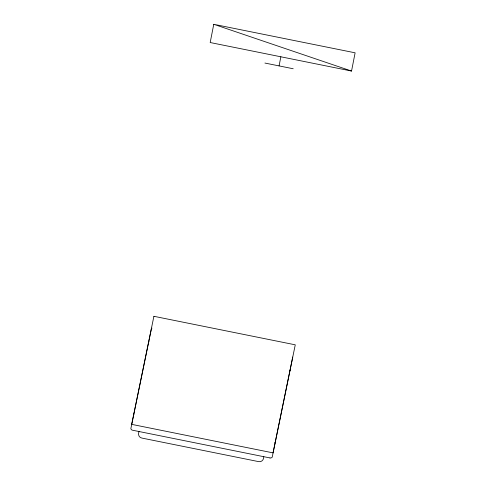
<?xml version="1.0" encoding="UTF-8"?>
<svg xmlns="http://www.w3.org/2000/svg" width="486" height="486" viewBox="0 0 486 486"><rect width="100%" height="100%" fill="white"/><g stroke="black" fill="none" stroke-linecap="round" stroke-linejoin="round"><path stroke-width="0.73" d="M275.119 442.983L274.869 442.606M290.014 370.569L290.087 370.144M133.753 414.461L133.844 414.048M148.74 341.628L148.667 341.998L148.935 341.822M213.761 24.3L210.183 42.531L351.542 71.047L355.12 52.816L213.761 24.3L351.542 71.047M139.178 431.343C137.641 433.955 138.789 437.704 141.973 438.086L258.497 461.597C261.656 462.496 264.165 459.361 263.734 456.311M279.073 65.908L280.865 56.789M151.966 328.068L151.359 328.931L130.898 428.397A1.798 1.379 11.1 0 0 130.941 428.974L131.639 429.831A2.132 1.634 11.1 0 0 132.593 430.225L269.979 457.94M264.937 63.052L293.21 68.757M292.736 357.052L272.263 456.919A1.798 1.379 11.1 0 1 271.996 457.429L271.012 457.952A2.132 1.634 11.1 0 1 269.979 457.94M153.904 316.301L131.682 424.357L273.041 452.873L295.269 344.823L153.904 316.301"/></g></svg>
